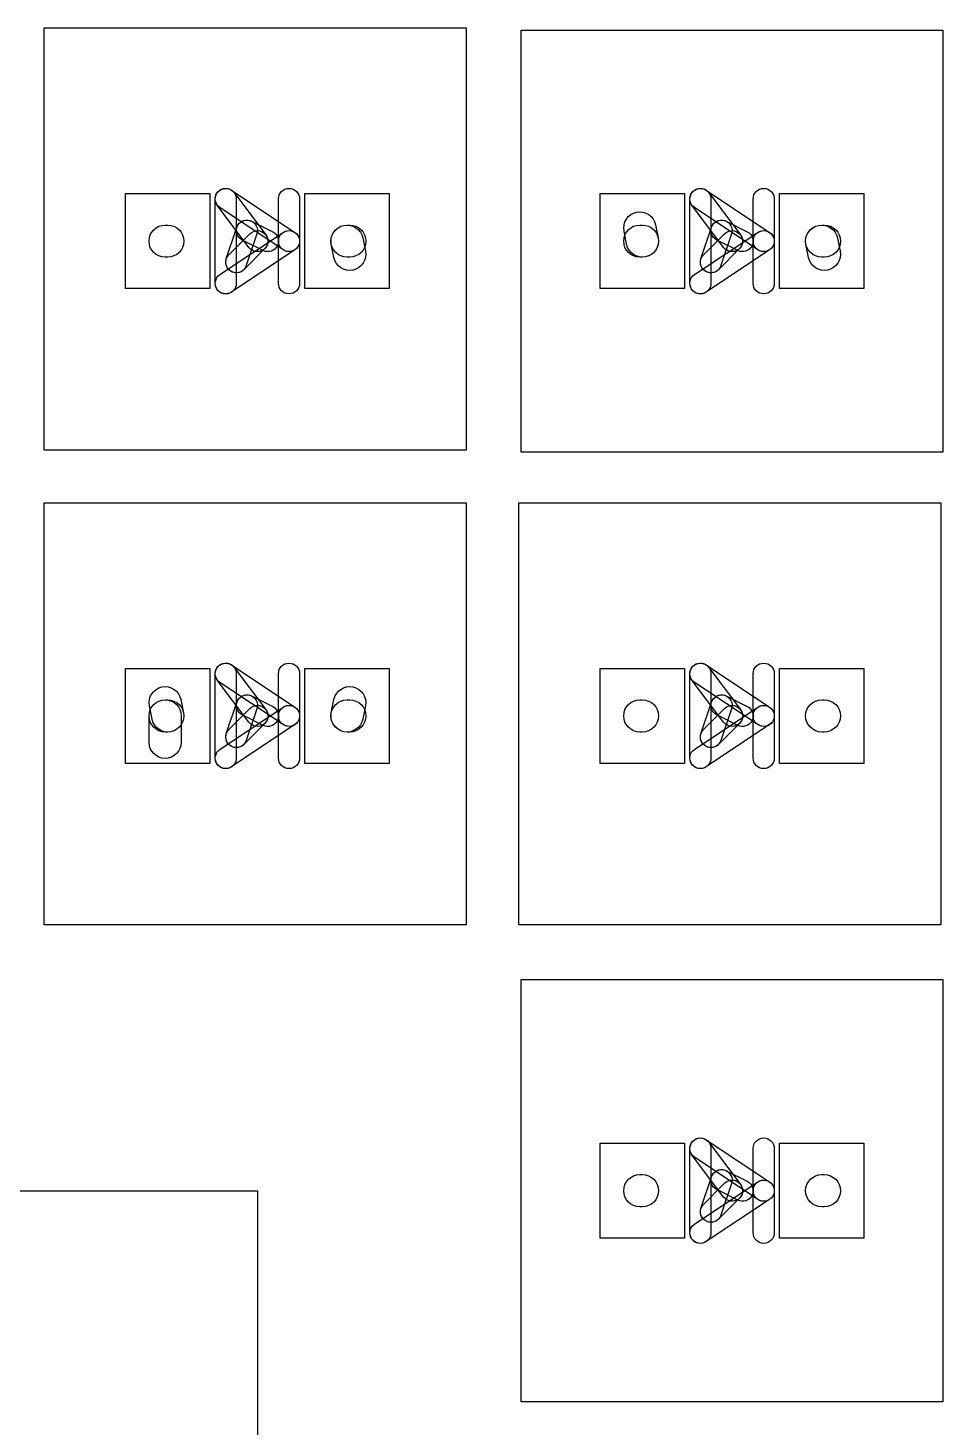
# Model space of a CAD drawing. Header units: inches. Extents: x 5 to 145, y -76 to 99.
# Drawn here: x 13.08 to 21.75, y -50.88 to -37.62 of the extents above; entities that cross this region are included whole.
import ezdxf

# ---------------------------------------------------------------- set-up
doc = ezdxf.new("R2010")
doc.units = ezdxf.units.IN
doc.header["$MEASUREMENT"] = 0

# ---------------------------------------------------------------- blocks, each defined once
blk = doc.blocks.new('block 206')
at = {"color": 7, "lineweight": 25}
blk.add_lwpolyline([(6.251, -48.64), (15.251, -48.64)], dxfattribs=at)
blk = doc.blocks.new('block 207')
at = {"color": 7, "lineweight": 25}
blk.add_lwpolyline([(15.251, -48.64), (15.251, -75.64)], dxfattribs=at)
blk = doc.blocks.new('block 201')
for name in ['block 206', 'block 207']:
    blk.add_blockref(name, (0, 0))
blk = doc.blocks.new('block 228')
at = {"lineweight": 0}
blk.add_lwpolyline([(19.751, -39.64), (19.751, -39.64)], dxfattribs=at)
blk = doc.blocks.new('block 229')
at = {"lineweight": 0}
blk.add_lwpolyline([(15.251, -39.64), (15.251, -39.64)], dxfattribs=at)
blk = doc.blocks.new('block 234')
at = {"lineweight": 0}
blk.add_lwpolyline([(19.751, -44.14), (19.751, -44.14)], dxfattribs=at)
blk = doc.blocks.new('block 235')
at = {"lineweight": 0}
blk.add_lwpolyline([(15.251, -44.14), (15.251, -44.14)], dxfattribs=at)
blk = doc.blocks.new('block 238')
at = {"lineweight": 0}
blk.add_lwpolyline([(19.751, -48.64), (19.751, -48.64)], dxfattribs=at)
blk = doc.blocks.new('block 312')
at = {"color": 2, "lineweight": 25}
blk.add_open_spline([(19.951, -39.24), (19.951, -39.24), (19.951, -39.64), (19.951, -39.64), (19.951, -39.695), (19.996, -39.74), (20.051, -39.74), (20.107, -39.74), (20.151, -39.695), (20.151, -39.64), (20.151, -39.64), (20.151, -39.24), (20.151, -39.24), (20.151, -39.185), (20.107, -39.14), (20.051, -39.14), (19.996, -39.14), (19.951, -39.185), (19.951, -39.24)], degree=3, knots=[0, 0, 0, 0, 1, 1, 1, 2, 2, 2, 3, 3, 3, 4, 4, 4, 5, 5, 5, 6, 6, 6, 6], dxfattribs=at)
blk = doc.blocks.new('block 313')
at = {"color": 2, "lineweight": 25}
blk.add_open_spline([(19.951, -39.64), (19.951, -39.64), (19.951, -40.04), (19.951, -40.04), (19.951, -40.095), (19.996, -40.14), (20.051, -40.14), (20.107, -40.14), (20.151, -40.095), (20.151, -40.04), (20.151, -40.04), (20.151, -39.64), (20.151, -39.64), (20.151, -39.585), (20.107, -39.54), (20.051, -39.54), (19.996, -39.54), (19.951, -39.585), (19.951, -39.64)], degree=3, knots=[0, 0, 0, 0, 1, 1, 1, 2, 2, 2, 3, 3, 3, 4, 4, 4, 5, 5, 5, 6, 6, 6, 6], dxfattribs=at)
blk = doc.blocks.new('block 314')
at = {"color": 2, "lineweight": 25}
blk.add_open_spline([(20.107, -39.557), (20.107, -39.557), (19.507, -39.157), (19.507, -39.157), (19.461, -39.126), (19.399, -39.139), (19.368, -39.185), (19.337, -39.231), (19.35, -39.293), (19.396, -39.323), (19.396, -39.323), (19.996, -39.723), (19.996, -39.723), (20.042, -39.754), (20.104, -39.742), (20.135, -39.696), (20.165, -39.65), (20.153, -39.588), (20.107, -39.557)], degree=3, knots=[0, 0, 0, 0, 1, 1, 1, 2, 2, 2, 3, 3, 3, 4, 4, 4, 5, 5, 5, 6, 6, 6, 6], dxfattribs=at)
blk = doc.blocks.new('block 315')
at = {"color": 2, "lineweight": 25}
blk.add_open_spline([(19.996, -39.557), (19.996, -39.557), (19.396, -39.957), (19.396, -39.957), (19.35, -39.988), (19.337, -40.05), (19.368, -40.096), (19.399, -40.142), (19.461, -40.154), (19.507, -40.123), (19.507, -40.123), (20.107, -39.723), (20.107, -39.723), (20.153, -39.693), (20.165, -39.631), (20.135, -39.585), (20.104, -39.539), (20.042, -39.526), (19.996, -39.557)], degree=3, knots=[0, 0, 0, 0, 1, 1, 1, 2, 2, 2, 3, 3, 3, 4, 4, 4, 5, 5, 5, 6, 6, 6, 6], dxfattribs=at)
blk = doc.blocks.new('block 316')
at = {"color": 2, "lineweight": 25}
blk.add_open_spline([(19.551, -40.04), (19.551, -40.04), (19.551, -39.24), (19.551, -39.24), (19.551, -39.185), (19.507, -39.14), (19.451, -39.14), (19.396, -39.14), (19.351, -39.185), (19.351, -39.24), (19.351, -39.24), (19.351, -40.04), (19.351, -40.04), (19.351, -40.095), (19.396, -40.14), (19.451, -40.14), (19.507, -40.14), (19.551, -40.095), (19.551, -40.04)], degree=3, knots=[0, 0, 0, 0, 1, 1, 1, 2, 2, 2, 3, 3, 3, 4, 4, 4, 5, 5, 5, 6, 6, 6, 6], dxfattribs=at)
blk = doc.blocks.new('block 317')
at = {"color": 2, "lineweight": 25}
blk.add_open_spline([(19.371, -39.3), (19.371, -39.3), (19.671, -39.7), (19.671, -39.7), (19.704, -39.744), (19.767, -39.753), (19.811, -39.72), (19.856, -39.687), (19.864, -39.624), (19.831, -39.58), (19.831, -39.58), (19.531, -39.18), (19.531, -39.18), (19.498, -39.136), (19.436, -39.127), (19.391, -39.16), (19.347, -39.193), (19.338, -39.256), (19.371, -39.3)], degree=3, knots=[0, 0, 0, 0, 1, 1, 1, 2, 2, 2, 3, 3, 3, 4, 4, 4, 5, 5, 5, 6, 6, 6, 6], dxfattribs=at)
blk = doc.blocks.new('block 318')
at = {"color": 2, "lineweight": 25}
blk.add_open_spline([(19.681, -39.57), (19.681, -39.57), (19.481, -39.77), (19.481, -39.77), (19.442, -39.809), (19.442, -39.872), (19.481, -39.911), (19.52, -39.95), (19.583, -39.95), (19.622, -39.911), (19.622, -39.911), (19.822, -39.711), (19.822, -39.711), (19.861, -39.672), (19.861, -39.609), (19.822, -39.57), (19.783, -39.53), (19.72, -39.53), (19.681, -39.57)], degree=3, knots=[0, 0, 0, 0, 1, 1, 1, 2, 2, 2, 3, 3, 3, 4, 4, 4, 5, 5, 5, 6, 6, 6, 6], dxfattribs=at)
blk = doc.blocks.new('block 319')
at = {"color": 2, "lineweight": 25}
blk.add_open_spline([(19.646, -39.872), (19.646, -39.872), (19.746, -39.572), (19.746, -39.572), (19.764, -39.519), (19.735, -39.463), (19.683, -39.445), (19.631, -39.428), (19.574, -39.456), (19.556, -39.509), (19.556, -39.509), (19.456, -39.809), (19.456, -39.809), (19.439, -39.861), (19.467, -39.918), (19.52, -39.935), (19.572, -39.953), (19.629, -39.924), (19.646, -39.872)], degree=3, knots=[0, 0, 0, 0, 1, 1, 1, 2, 2, 2, 3, 3, 3, 4, 4, 4, 5, 5, 5, 6, 6, 6, 6], dxfattribs=at)
blk = doc.blocks.new('block 320')
at = {"color": 2, "lineweight": 25}
blk.add_open_spline([(19.607, -39.63), (19.607, -39.63), (19.807, -39.73), (19.807, -39.73), (19.856, -39.754), (19.916, -39.734), (19.941, -39.685), (19.965, -39.636), (19.945, -39.576), (19.896, -39.551), (19.896, -39.551), (19.696, -39.451), (19.696, -39.451), (19.647, -39.426), (19.587, -39.446), (19.562, -39.496), (19.537, -39.545), (19.557, -39.605), (19.607, -39.63)], degree=3, knots=[0, 0, 0, 0, 1, 1, 1, 2, 2, 2, 3, 3, 3, 4, 4, 4, 5, 5, 5, 6, 6, 6, 6], dxfattribs=at)
blk = doc.blocks.new('block 321')
at = {"color": 2, "lineweight": 25}
blk.add_open_spline([(15.451, -39.24), (15.451, -39.24), (15.451, -39.64), (15.451, -39.64), (15.451, -39.695), (15.496, -39.74), (15.551, -39.74), (15.607, -39.74), (15.651, -39.695), (15.651, -39.64), (15.651, -39.64), (15.651, -39.24), (15.651, -39.24), (15.651, -39.185), (15.607, -39.14), (15.551, -39.14), (15.496, -39.14), (15.451, -39.185), (15.451, -39.24)], degree=3, knots=[0, 0, 0, 0, 1, 1, 1, 2, 2, 2, 3, 3, 3, 4, 4, 4, 5, 5, 5, 6, 6, 6, 6], dxfattribs=at)
blk = doc.blocks.new('block 322')
at = {"color": 2, "lineweight": 25}
blk.add_open_spline([(15.451, -39.64), (15.451, -39.64), (15.451, -40.04), (15.451, -40.04), (15.451, -40.095), (15.496, -40.14), (15.551, -40.14), (15.607, -40.14), (15.651, -40.095), (15.651, -40.04), (15.651, -40.04), (15.651, -39.64), (15.651, -39.64), (15.651, -39.585), (15.607, -39.54), (15.551, -39.54), (15.496, -39.54), (15.451, -39.585), (15.451, -39.64)], degree=3, knots=[0, 0, 0, 0, 1, 1, 1, 2, 2, 2, 3, 3, 3, 4, 4, 4, 5, 5, 5, 6, 6, 6, 6], dxfattribs=at)
blk = doc.blocks.new('block 323')
at = {"color": 2, "lineweight": 25}
blk.add_open_spline([(15.607, -39.557), (15.607, -39.557), (15.007, -39.157), (15.007, -39.157), (14.961, -39.126), (14.899, -39.139), (14.868, -39.185), (14.837, -39.231), (14.85, -39.293), (14.896, -39.323), (14.896, -39.323), (15.496, -39.723), (15.496, -39.723), (15.542, -39.754), (15.604, -39.742), (15.635, -39.696), (15.665, -39.65), (15.653, -39.588), (15.607, -39.557)], degree=3, knots=[0, 0, 0, 0, 1, 1, 1, 2, 2, 2, 3, 3, 3, 4, 4, 4, 5, 5, 5, 6, 6, 6, 6], dxfattribs=at)
blk = doc.blocks.new('block 324')
at = {"color": 2, "lineweight": 25}
blk.add_open_spline([(15.496, -39.557), (15.496, -39.557), (14.896, -39.957), (14.896, -39.957), (14.85, -39.988), (14.837, -40.05), (14.868, -40.096), (14.899, -40.142), (14.961, -40.154), (15.007, -40.123), (15.007, -40.123), (15.607, -39.723), (15.607, -39.723), (15.653, -39.693), (15.665, -39.631), (15.635, -39.585), (15.604, -39.539), (15.542, -39.526), (15.496, -39.557)], degree=3, knots=[0, 0, 0, 0, 1, 1, 1, 2, 2, 2, 3, 3, 3, 4, 4, 4, 5, 5, 5, 6, 6, 6, 6], dxfattribs=at)
blk = doc.blocks.new('block 325')
at = {"color": 2, "lineweight": 25}
blk.add_open_spline([(15.051, -40.04), (15.051, -40.04), (15.051, -39.24), (15.051, -39.24), (15.051, -39.185), (15.007, -39.14), (14.951, -39.14), (14.896, -39.14), (14.851, -39.185), (14.851, -39.24), (14.851, -39.24), (14.851, -40.04), (14.851, -40.04), (14.851, -40.095), (14.896, -40.14), (14.951, -40.14), (15.007, -40.14), (15.051, -40.095), (15.051, -40.04)], degree=3, knots=[0, 0, 0, 0, 1, 1, 1, 2, 2, 2, 3, 3, 3, 4, 4, 4, 5, 5, 5, 6, 6, 6, 6], dxfattribs=at)
blk = doc.blocks.new('block 326')
at = {"color": 2, "lineweight": 25}
blk.add_open_spline([(14.871, -39.3), (14.871, -39.3), (15.171, -39.7), (15.171, -39.7), (15.204, -39.744), (15.267, -39.753), (15.311, -39.72), (15.356, -39.687), (15.364, -39.624), (15.331, -39.58), (15.331, -39.58), (15.031, -39.18), (15.031, -39.18), (14.998, -39.136), (14.936, -39.127), (14.891, -39.16), (14.847, -39.193), (14.838, -39.256), (14.871, -39.3)], degree=3, knots=[0, 0, 0, 0, 1, 1, 1, 2, 2, 2, 3, 3, 3, 4, 4, 4, 5, 5, 5, 6, 6, 6, 6], dxfattribs=at)
blk = doc.blocks.new('block 327')
at = {"color": 2, "lineweight": 25}
blk.add_open_spline([(15.181, -39.57), (15.181, -39.57), (14.981, -39.77), (14.981, -39.77), (14.942, -39.809), (14.942, -39.872), (14.981, -39.911), (15.02, -39.95), (15.083, -39.95), (15.122, -39.911), (15.122, -39.911), (15.322, -39.711), (15.322, -39.711), (15.361, -39.672), (15.361, -39.609), (15.322, -39.57), (15.283, -39.53), (15.22, -39.53), (15.181, -39.57)], degree=3, knots=[0, 0, 0, 0, 1, 1, 1, 2, 2, 2, 3, 3, 3, 4, 4, 4, 5, 5, 5, 6, 6, 6, 6], dxfattribs=at)
blk = doc.blocks.new('block 328')
at = {"color": 2, "lineweight": 25}
blk.add_open_spline([(15.146, -39.872), (15.146, -39.872), (15.246, -39.572), (15.246, -39.572), (15.264, -39.519), (15.235, -39.463), (15.183, -39.445), (15.131, -39.428), (15.074, -39.456), (15.056, -39.509), (15.056, -39.509), (14.956, -39.809), (14.956, -39.809), (14.939, -39.861), (14.967, -39.918), (15.02, -39.935), (15.072, -39.953), (15.129, -39.924), (15.146, -39.872)], degree=3, knots=[0, 0, 0, 0, 1, 1, 1, 2, 2, 2, 3, 3, 3, 4, 4, 4, 5, 5, 5, 6, 6, 6, 6], dxfattribs=at)
blk = doc.blocks.new('block 329')
at = {"color": 2, "lineweight": 25}
blk.add_open_spline([(15.107, -39.63), (15.107, -39.63), (15.307, -39.73), (15.307, -39.73), (15.356, -39.754), (15.416, -39.734), (15.441, -39.685), (15.465, -39.636), (15.445, -39.576), (15.396, -39.551), (15.396, -39.551), (15.196, -39.451), (15.196, -39.451), (15.147, -39.426), (15.087, -39.446), (15.062, -39.496), (15.037, -39.545), (15.057, -39.605), (15.107, -39.63)], degree=3, knots=[0, 0, 0, 0, 1, 1, 1, 2, 2, 2, 3, 3, 3, 4, 4, 4, 5, 5, 5, 6, 6, 6, 6], dxfattribs=at)
blk = doc.blocks.new('block 366')
at = {"color": 2, "lineweight": 25}
blk.add_open_spline([(19.951, -43.74), (19.951, -43.74), (19.951, -44.14), (19.951, -44.14), (19.951, -44.195), (19.996, -44.24), (20.051, -44.24), (20.107, -44.24), (20.151, -44.195), (20.151, -44.14), (20.151, -44.14), (20.151, -43.74), (20.151, -43.74), (20.151, -43.685), (20.107, -43.64), (20.051, -43.64), (19.996, -43.64), (19.951, -43.685), (19.951, -43.74)], degree=3, knots=[0, 0, 0, 0, 1, 1, 1, 2, 2, 2, 3, 3, 3, 4, 4, 4, 5, 5, 5, 6, 6, 6, 6], dxfattribs=at)
blk = doc.blocks.new('block 367')
at = {"color": 2, "lineweight": 25}
blk.add_open_spline([(19.951, -44.14), (19.951, -44.14), (19.951, -44.54), (19.951, -44.54), (19.951, -44.595), (19.996, -44.64), (20.051, -44.64), (20.107, -44.64), (20.151, -44.595), (20.151, -44.54), (20.151, -44.54), (20.151, -44.14), (20.151, -44.14), (20.151, -44.085), (20.107, -44.04), (20.051, -44.04), (19.996, -44.04), (19.951, -44.085), (19.951, -44.14)], degree=3, knots=[0, 0, 0, 0, 1, 1, 1, 2, 2, 2, 3, 3, 3, 4, 4, 4, 5, 5, 5, 6, 6, 6, 6], dxfattribs=at)
blk = doc.blocks.new('block 368')
at = {"color": 2, "lineweight": 25}
blk.add_open_spline([(20.107, -44.057), (20.107, -44.057), (19.507, -43.657), (19.507, -43.657), (19.461, -43.626), (19.399, -43.639), (19.368, -43.685), (19.337, -43.731), (19.35, -43.793), (19.396, -43.823), (19.396, -43.823), (19.996, -44.223), (19.996, -44.223), (20.042, -44.254), (20.104, -44.242), (20.135, -44.196), (20.165, -44.15), (20.153, -44.088), (20.107, -44.057)], degree=3, knots=[0, 0, 0, 0, 1, 1, 1, 2, 2, 2, 3, 3, 3, 4, 4, 4, 5, 5, 5, 6, 6, 6, 6], dxfattribs=at)
blk = doc.blocks.new('block 369')
at = {"color": 2, "lineweight": 25}
blk.add_open_spline([(19.996, -44.057), (19.996, -44.057), (19.396, -44.457), (19.396, -44.457), (19.35, -44.488), (19.337, -44.55), (19.368, -44.596), (19.399, -44.642), (19.461, -44.654), (19.507, -44.623), (19.507, -44.623), (20.107, -44.223), (20.107, -44.223), (20.153, -44.193), (20.165, -44.131), (20.135, -44.085), (20.104, -44.039), (20.042, -44.026), (19.996, -44.057)], degree=3, knots=[0, 0, 0, 0, 1, 1, 1, 2, 2, 2, 3, 3, 3, 4, 4, 4, 5, 5, 5, 6, 6, 6, 6], dxfattribs=at)
blk = doc.blocks.new('block 370')
at = {"color": 2, "lineweight": 25}
blk.add_open_spline([(19.551, -44.54), (19.551, -44.54), (19.551, -43.74), (19.551, -43.74), (19.551, -43.685), (19.507, -43.64), (19.451, -43.64), (19.396, -43.64), (19.351, -43.685), (19.351, -43.74), (19.351, -43.74), (19.351, -44.54), (19.351, -44.54), (19.351, -44.595), (19.396, -44.64), (19.451, -44.64), (19.507, -44.64), (19.551, -44.595), (19.551, -44.54)], degree=3, knots=[0, 0, 0, 0, 1, 1, 1, 2, 2, 2, 3, 3, 3, 4, 4, 4, 5, 5, 5, 6, 6, 6, 6], dxfattribs=at)
blk = doc.blocks.new('block 371')
at = {"color": 2, "lineweight": 25}
blk.add_open_spline([(19.371, -43.8), (19.371, -43.8), (19.671, -44.2), (19.671, -44.2), (19.704, -44.244), (19.767, -44.253), (19.811, -44.22), (19.856, -44.187), (19.864, -44.124), (19.831, -44.08), (19.831, -44.08), (19.531, -43.68), (19.531, -43.68), (19.498, -43.636), (19.436, -43.627), (19.391, -43.66), (19.347, -43.693), (19.338, -43.756), (19.371, -43.8)], degree=3, knots=[0, 0, 0, 0, 1, 1, 1, 2, 2, 2, 3, 3, 3, 4, 4, 4, 5, 5, 5, 6, 6, 6, 6], dxfattribs=at)
blk = doc.blocks.new('block 372')
at = {"color": 2, "lineweight": 25}
blk.add_open_spline([(19.681, -44.07), (19.681, -44.07), (19.481, -44.27), (19.481, -44.27), (19.442, -44.309), (19.442, -44.372), (19.481, -44.411), (19.52, -44.45), (19.583, -44.45), (19.622, -44.411), (19.622, -44.411), (19.822, -44.211), (19.822, -44.211), (19.861, -44.172), (19.861, -44.109), (19.822, -44.07), (19.783, -44.03), (19.72, -44.03), (19.681, -44.07)], degree=3, knots=[0, 0, 0, 0, 1, 1, 1, 2, 2, 2, 3, 3, 3, 4, 4, 4, 5, 5, 5, 6, 6, 6, 6], dxfattribs=at)
blk = doc.blocks.new('block 373')
at = {"color": 2, "lineweight": 25}
blk.add_open_spline([(19.646, -44.372), (19.646, -44.372), (19.746, -44.072), (19.746, -44.072), (19.764, -44.019), (19.735, -43.963), (19.683, -43.945), (19.631, -43.928), (19.574, -43.956), (19.556, -44.009), (19.556, -44.009), (19.456, -44.309), (19.456, -44.309), (19.439, -44.361), (19.467, -44.418), (19.52, -44.435), (19.572, -44.453), (19.629, -44.424), (19.646, -44.372)], degree=3, knots=[0, 0, 0, 0, 1, 1, 1, 2, 2, 2, 3, 3, 3, 4, 4, 4, 5, 5, 5, 6, 6, 6, 6], dxfattribs=at)
blk = doc.blocks.new('block 374')
at = {"color": 2, "lineweight": 25}
blk.add_open_spline([(19.607, -44.13), (19.607, -44.13), (19.807, -44.23), (19.807, -44.23), (19.856, -44.254), (19.916, -44.234), (19.941, -44.185), (19.965, -44.136), (19.945, -44.076), (19.896, -44.051), (19.896, -44.051), (19.696, -43.951), (19.696, -43.951), (19.647, -43.926), (19.587, -43.946), (19.562, -43.996), (19.537, -44.045), (19.557, -44.105), (19.607, -44.13)], degree=3, knots=[0, 0, 0, 0, 1, 1, 1, 2, 2, 2, 3, 3, 3, 4, 4, 4, 5, 5, 5, 6, 6, 6, 6], dxfattribs=at)
blk = doc.blocks.new('block 375')
at = {"color": 2, "lineweight": 25}
blk.add_open_spline([(15.451, -43.74), (15.451, -43.74), (15.451, -44.14), (15.451, -44.14), (15.451, -44.195), (15.496, -44.24), (15.551, -44.24), (15.607, -44.24), (15.651, -44.195), (15.651, -44.14), (15.651, -44.14), (15.651, -43.74), (15.651, -43.74), (15.651, -43.685), (15.607, -43.64), (15.551, -43.64), (15.496, -43.64), (15.451, -43.685), (15.451, -43.74)], degree=3, knots=[0, 0, 0, 0, 1, 1, 1, 2, 2, 2, 3, 3, 3, 4, 4, 4, 5, 5, 5, 6, 6, 6, 6], dxfattribs=at)
blk = doc.blocks.new('block 376')
at = {"color": 2, "lineweight": 25}
blk.add_open_spline([(15.451, -44.14), (15.451, -44.14), (15.451, -44.54), (15.451, -44.54), (15.451, -44.595), (15.496, -44.64), (15.551, -44.64), (15.607, -44.64), (15.651, -44.595), (15.651, -44.54), (15.651, -44.54), (15.651, -44.14), (15.651, -44.14), (15.651, -44.085), (15.607, -44.04), (15.551, -44.04), (15.496, -44.04), (15.451, -44.085), (15.451, -44.14)], degree=3, knots=[0, 0, 0, 0, 1, 1, 1, 2, 2, 2, 3, 3, 3, 4, 4, 4, 5, 5, 5, 6, 6, 6, 6], dxfattribs=at)
blk = doc.blocks.new('block 377')
at = {"color": 2, "lineweight": 25}
blk.add_open_spline([(15.607, -44.057), (15.607, -44.057), (15.007, -43.657), (15.007, -43.657), (14.961, -43.626), (14.899, -43.639), (14.868, -43.685), (14.837, -43.731), (14.85, -43.793), (14.896, -43.823), (14.896, -43.823), (15.496, -44.223), (15.496, -44.223), (15.542, -44.254), (15.604, -44.242), (15.635, -44.196), (15.665, -44.15), (15.653, -44.088), (15.607, -44.057)], degree=3, knots=[0, 0, 0, 0, 1, 1, 1, 2, 2, 2, 3, 3, 3, 4, 4, 4, 5, 5, 5, 6, 6, 6, 6], dxfattribs=at)
blk = doc.blocks.new('block 378')
at = {"color": 2, "lineweight": 25}
blk.add_open_spline([(15.496, -44.057), (15.496, -44.057), (14.896, -44.457), (14.896, -44.457), (14.85, -44.488), (14.837, -44.55), (14.868, -44.596), (14.899, -44.642), (14.961, -44.654), (15.007, -44.623), (15.007, -44.623), (15.607, -44.223), (15.607, -44.223), (15.653, -44.193), (15.665, -44.131), (15.635, -44.085), (15.604, -44.039), (15.542, -44.026), (15.496, -44.057)], degree=3, knots=[0, 0, 0, 0, 1, 1, 1, 2, 2, 2, 3, 3, 3, 4, 4, 4, 5, 5, 5, 6, 6, 6, 6], dxfattribs=at)
blk = doc.blocks.new('block 379')
at = {"color": 2, "lineweight": 25}
blk.add_open_spline([(15.051, -44.54), (15.051, -44.54), (15.051, -43.74), (15.051, -43.74), (15.051, -43.685), (15.007, -43.64), (14.951, -43.64), (14.896, -43.64), (14.851, -43.685), (14.851, -43.74), (14.851, -43.74), (14.851, -44.54), (14.851, -44.54), (14.851, -44.595), (14.896, -44.64), (14.951, -44.64), (15.007, -44.64), (15.051, -44.595), (15.051, -44.54)], degree=3, knots=[0, 0, 0, 0, 1, 1, 1, 2, 2, 2, 3, 3, 3, 4, 4, 4, 5, 5, 5, 6, 6, 6, 6], dxfattribs=at)
blk = doc.blocks.new('block 380')
at = {"color": 2, "lineweight": 25}
blk.add_open_spline([(14.871, -43.8), (14.871, -43.8), (15.171, -44.2), (15.171, -44.2), (15.204, -44.244), (15.267, -44.253), (15.311, -44.22), (15.356, -44.187), (15.364, -44.124), (15.331, -44.08), (15.331, -44.08), (15.031, -43.68), (15.031, -43.68), (14.998, -43.636), (14.936, -43.627), (14.891, -43.66), (14.847, -43.693), (14.838, -43.756), (14.871, -43.8)], degree=3, knots=[0, 0, 0, 0, 1, 1, 1, 2, 2, 2, 3, 3, 3, 4, 4, 4, 5, 5, 5, 6, 6, 6, 6], dxfattribs=at)
blk = doc.blocks.new('block 381')
at = {"color": 2, "lineweight": 25}
blk.add_open_spline([(15.181, -44.07), (15.181, -44.07), (14.981, -44.27), (14.981, -44.27), (14.942, -44.309), (14.942, -44.372), (14.981, -44.411), (15.02, -44.45), (15.083, -44.45), (15.122, -44.411), (15.122, -44.411), (15.322, -44.211), (15.322, -44.211), (15.361, -44.172), (15.361, -44.109), (15.322, -44.07), (15.283, -44.03), (15.22, -44.03), (15.181, -44.07)], degree=3, knots=[0, 0, 0, 0, 1, 1, 1, 2, 2, 2, 3, 3, 3, 4, 4, 4, 5, 5, 5, 6, 6, 6, 6], dxfattribs=at)
blk = doc.blocks.new('block 382')
at = {"color": 2, "lineweight": 25}
blk.add_open_spline([(15.146, -44.372), (15.146, -44.372), (15.246, -44.072), (15.246, -44.072), (15.264, -44.019), (15.235, -43.963), (15.183, -43.945), (15.131, -43.928), (15.074, -43.956), (15.056, -44.009), (15.056, -44.009), (14.956, -44.309), (14.956, -44.309), (14.939, -44.361), (14.967, -44.418), (15.02, -44.435), (15.072, -44.453), (15.129, -44.424), (15.146, -44.372)], degree=3, knots=[0, 0, 0, 0, 1, 1, 1, 2, 2, 2, 3, 3, 3, 4, 4, 4, 5, 5, 5, 6, 6, 6, 6], dxfattribs=at)
blk = doc.blocks.new('block 383')
at = {"color": 2, "lineweight": 25}
blk.add_open_spline([(15.107, -44.13), (15.107, -44.13), (15.307, -44.23), (15.307, -44.23), (15.356, -44.254), (15.416, -44.234), (15.441, -44.185), (15.465, -44.136), (15.445, -44.076), (15.396, -44.051), (15.396, -44.051), (15.196, -43.951), (15.196, -43.951), (15.147, -43.926), (15.087, -43.946), (15.062, -43.996), (15.037, -44.045), (15.057, -44.105), (15.107, -44.13)], degree=3, knots=[0, 0, 0, 0, 1, 1, 1, 2, 2, 2, 3, 3, 3, 4, 4, 4, 5, 5, 5, 6, 6, 6, 6], dxfattribs=at)
blk = doc.blocks.new('block 402')
at = {"color": 2, "lineweight": 25}
blk.add_open_spline([(19.951, -48.24), (19.951, -48.24), (19.951, -48.64), (19.951, -48.64), (19.951, -48.695), (19.996, -48.74), (20.051, -48.74), (20.107, -48.74), (20.151, -48.695), (20.151, -48.64), (20.151, -48.64), (20.151, -48.24), (20.151, -48.24), (20.151, -48.185), (20.107, -48.14), (20.051, -48.14), (19.996, -48.14), (19.951, -48.185), (19.951, -48.24)], degree=3, knots=[0, 0, 0, 0, 1, 1, 1, 2, 2, 2, 3, 3, 3, 4, 4, 4, 5, 5, 5, 6, 6, 6, 6], dxfattribs=at)
blk = doc.blocks.new('block 403')
at = {"color": 2, "lineweight": 25}
blk.add_open_spline([(19.951, -48.64), (19.951, -48.64), (19.951, -49.04), (19.951, -49.04), (19.951, -49.095), (19.996, -49.14), (20.051, -49.14), (20.107, -49.14), (20.151, -49.095), (20.151, -49.04), (20.151, -49.04), (20.151, -48.64), (20.151, -48.64), (20.151, -48.585), (20.107, -48.54), (20.051, -48.54), (19.996, -48.54), (19.951, -48.585), (19.951, -48.64)], degree=3, knots=[0, 0, 0, 0, 1, 1, 1, 2, 2, 2, 3, 3, 3, 4, 4, 4, 5, 5, 5, 6, 6, 6, 6], dxfattribs=at)
blk = doc.blocks.new('block 404')
at = {"color": 2, "lineweight": 25}
blk.add_open_spline([(20.107, -48.557), (20.107, -48.557), (19.507, -48.157), (19.507, -48.157), (19.461, -48.126), (19.399, -48.139), (19.368, -48.185), (19.337, -48.231), (19.35, -48.293), (19.396, -48.323), (19.396, -48.323), (19.996, -48.723), (19.996, -48.723), (20.042, -48.754), (20.104, -48.742), (20.135, -48.696), (20.165, -48.65), (20.153, -48.588), (20.107, -48.557)], degree=3, knots=[0, 0, 0, 0, 1, 1, 1, 2, 2, 2, 3, 3, 3, 4, 4, 4, 5, 5, 5, 6, 6, 6, 6], dxfattribs=at)
blk = doc.blocks.new('block 405')
at = {"color": 2, "lineweight": 25}
blk.add_open_spline([(19.996, -48.557), (19.996, -48.557), (19.396, -48.957), (19.396, -48.957), (19.35, -48.988), (19.337, -49.05), (19.368, -49.096), (19.399, -49.142), (19.461, -49.154), (19.507, -49.123), (19.507, -49.123), (20.107, -48.723), (20.107, -48.723), (20.153, -48.693), (20.165, -48.631), (20.135, -48.585), (20.104, -48.539), (20.042, -48.526), (19.996, -48.557)], degree=3, knots=[0, 0, 0, 0, 1, 1, 1, 2, 2, 2, 3, 3, 3, 4, 4, 4, 5, 5, 5, 6, 6, 6, 6], dxfattribs=at)
blk = doc.blocks.new('block 406')
at = {"color": 2, "lineweight": 25}
blk.add_open_spline([(19.551, -49.04), (19.551, -49.04), (19.551, -48.24), (19.551, -48.24), (19.551, -48.185), (19.507, -48.14), (19.451, -48.14), (19.396, -48.14), (19.351, -48.185), (19.351, -48.24), (19.351, -48.24), (19.351, -49.04), (19.351, -49.04), (19.351, -49.095), (19.396, -49.14), (19.451, -49.14), (19.507, -49.14), (19.551, -49.095), (19.551, -49.04)], degree=3, knots=[0, 0, 0, 0, 1, 1, 1, 2, 2, 2, 3, 3, 3, 4, 4, 4, 5, 5, 5, 6, 6, 6, 6], dxfattribs=at)
blk = doc.blocks.new('block 407')
at = {"color": 2, "lineweight": 25}
blk.add_open_spline([(19.371, -48.3), (19.371, -48.3), (19.671, -48.7), (19.671, -48.7), (19.704, -48.744), (19.767, -48.753), (19.811, -48.72), (19.856, -48.687), (19.864, -48.624), (19.831, -48.58), (19.831, -48.58), (19.531, -48.18), (19.531, -48.18), (19.498, -48.136), (19.436, -48.127), (19.391, -48.16), (19.347, -48.193), (19.338, -48.256), (19.371, -48.3)], degree=3, knots=[0, 0, 0, 0, 1, 1, 1, 2, 2, 2, 3, 3, 3, 4, 4, 4, 5, 5, 5, 6, 6, 6, 6], dxfattribs=at)
blk = doc.blocks.new('block 408')
at = {"color": 2, "lineweight": 25}
blk.add_open_spline([(19.681, -48.57), (19.681, -48.57), (19.481, -48.77), (19.481, -48.77), (19.442, -48.809), (19.442, -48.872), (19.481, -48.911), (19.52, -48.95), (19.583, -48.95), (19.622, -48.911), (19.622, -48.911), (19.822, -48.711), (19.822, -48.711), (19.861, -48.672), (19.861, -48.609), (19.822, -48.57), (19.783, -48.53), (19.72, -48.53), (19.681, -48.57)], degree=3, knots=[0, 0, 0, 0, 1, 1, 1, 2, 2, 2, 3, 3, 3, 4, 4, 4, 5, 5, 5, 6, 6, 6, 6], dxfattribs=at)
blk = doc.blocks.new('block 409')
at = {"color": 2, "lineweight": 25}
blk.add_open_spline([(19.646, -48.872), (19.646, -48.872), (19.746, -48.572), (19.746, -48.572), (19.764, -48.519), (19.735, -48.463), (19.683, -48.445), (19.631, -48.428), (19.574, -48.456), (19.556, -48.509), (19.556, -48.509), (19.456, -48.809), (19.456, -48.809), (19.439, -48.861), (19.467, -48.918), (19.52, -48.935), (19.572, -48.953), (19.629, -48.924), (19.646, -48.872)], degree=3, knots=[0, 0, 0, 0, 1, 1, 1, 2, 2, 2, 3, 3, 3, 4, 4, 4, 5, 5, 5, 6, 6, 6, 6], dxfattribs=at)
blk = doc.blocks.new('block 410')
at = {"color": 2, "lineweight": 25}
blk.add_open_spline([(19.607, -48.63), (19.607, -48.63), (19.807, -48.73), (19.807, -48.73), (19.856, -48.754), (19.916, -48.734), (19.941, -48.685), (19.965, -48.636), (19.945, -48.576), (19.896, -48.551), (19.896, -48.551), (19.696, -48.451), (19.696, -48.451), (19.647, -48.426), (19.587, -48.446), (19.562, -48.496), (19.537, -48.545), (19.557, -48.605), (19.607, -48.63)], degree=3, knots=[0, 0, 0, 0, 1, 1, 1, 2, 2, 2, 3, 3, 3, 4, 4, 4, 5, 5, 5, 6, 6, 6, 6], dxfattribs=at)
blk = doc.blocks.new('block 515')
at = {"color": 5, "lineweight": 25}
for points in [[(20.201, -40.09), (20.201, -39.19)], [(20.201, -39.19), (21.001, -39.19)], [(21.001, -39.19), (21.001, -40.09)], [(21.001, -40.09), (20.201, -40.09)]]:
    blk.add_lwpolyline(points, dxfattribs=at)
blk = doc.blocks.new('block 516')
at = {"color": 5, "lineweight": 25}
for points in [[(18.501, -40.09), (18.501, -39.19)], [(18.501, -39.19), (19.301, -39.19)], [(19.301, -39.19), (19.301, -40.09)], [(19.301, -40.09), (18.501, -40.09)]]:
    blk.add_lwpolyline(points, dxfattribs=at)
blk = doc.blocks.new('block 517')
at = {"color": 5, "lineweight": 25}
for points in [[(15.701, -40.09), (15.701, -39.19)], [(15.701, -39.19), (16.501, -39.19)], [(16.501, -39.19), (16.501, -40.09)], [(16.501, -40.09), (15.701, -40.09)]]:
    blk.add_lwpolyline(points, dxfattribs=at)
blk = doc.blocks.new('block 518')
at = {"color": 5, "lineweight": 25}
for points in [[(14.001, -40.09), (14.001, -39.19)], [(14.001, -39.19), (14.801, -39.19)], [(14.801, -39.19), (14.801, -40.09)], [(14.801, -40.09), (14.001, -40.09)]]:
    blk.add_lwpolyline(points, dxfattribs=at)
blk = doc.blocks.new('block 527')
at = {"color": 5, "lineweight": 25}
for points in [[(20.201, -44.59), (20.201, -43.69)], [(20.201, -43.69), (21.001, -43.69)], [(21.001, -43.69), (21.001, -44.59)], [(21.001, -44.59), (20.201, -44.59)]]:
    blk.add_lwpolyline(points, dxfattribs=at)
blk = doc.blocks.new('block 528')
at = {"color": 5, "lineweight": 25}
for points in [[(18.501, -44.59), (18.501, -43.69)], [(18.501, -43.69), (19.301, -43.69)], [(19.301, -43.69), (19.301, -44.59)], [(19.301, -44.59), (18.501, -44.59)]]:
    blk.add_lwpolyline(points, dxfattribs=at)
blk = doc.blocks.new('block 529')
at = {"color": 5, "lineweight": 25}
for points in [[(15.701, -44.59), (15.701, -43.69)], [(15.701, -43.69), (16.501, -43.69)], [(16.501, -43.69), (16.501, -44.59)], [(16.501, -44.59), (15.701, -44.59)]]:
    blk.add_lwpolyline(points, dxfattribs=at)
blk = doc.blocks.new('block 530')
at = {"color": 5, "lineweight": 25}
for points in [[(14.001, -44.59), (14.001, -43.69)], [(14.001, -43.69), (14.801, -43.69)], [(14.801, -43.69), (14.801, -44.59)], [(14.801, -44.59), (14.001, -44.59)]]:
    blk.add_lwpolyline(points, dxfattribs=at)
blk = doc.blocks.new('block 535')
at = {"color": 5, "lineweight": 25}
for points in [[(20.201, -49.09), (20.201, -48.19)], [(20.201, -48.19), (21.001, -48.19)], [(21.001, -48.19), (21.001, -49.09)], [(21.001, -49.09), (20.201, -49.09)]]:
    blk.add_lwpolyline(points, dxfattribs=at)
blk = doc.blocks.new('block 536')
at = {"color": 5, "lineweight": 25}
for points in [[(18.501, -49.09), (18.501, -48.19)], [(18.501, -48.19), (19.301, -48.19)], [(19.301, -48.19), (19.301, -49.09)], [(19.301, -49.09), (18.501, -49.09)]]:
    blk.add_lwpolyline(points, dxfattribs=at)
blk = doc.blocks.new('block 558')
at = {"color": 5, "lineweight": 25}
blk.add_open_spline([(18.876, -48.793), (18.876, -48.793), (18.901, -48.793), (18.901, -48.793), (18.985, -48.793), (19.054, -48.724), (19.054, -48.64), (19.054, -48.556), (18.985, -48.488), (18.901, -48.488), (18.901, -48.488), (18.876, -48.488), (18.876, -48.488), (18.792, -48.488), (18.724, -48.556), (18.724, -48.64), (18.724, -48.724), (18.792, -48.793), (18.876, -48.793)], degree=3, knots=[0, 0, 0, 0, 1, 1, 1, 2, 2, 2, 3, 3, 3, 4, 4, 4, 5, 5, 5, 6, 6, 6, 6], dxfattribs=at)
blk = doc.blocks.new('block 571')
at = {"color": 5, "lineweight": 25}
blk.add_open_spline([(18.876, -44.293), (18.876, -44.293), (18.901, -44.293), (18.901, -44.293), (18.985, -44.293), (19.054, -44.224), (19.054, -44.14), (19.054, -44.056), (18.985, -43.988), (18.901, -43.988), (18.901, -43.988), (18.876, -43.988), (18.876, -43.988), (18.792, -43.988), (18.724, -44.056), (18.724, -44.14), (18.724, -44.224), (18.792, -44.293), (18.876, -44.293)], degree=3, knots=[0, 0, 0, 0, 1, 1, 1, 2, 2, 2, 3, 3, 3, 4, 4, 4, 5, 5, 5, 6, 6, 6, 6], dxfattribs=at)
blk = doc.blocks.new('block 572')
at = {"color": 5, "lineweight": 25}
blk.add_open_spline([(18.876, -39.793), (18.876, -39.793), (18.901, -39.793), (18.901, -39.793), (18.985, -39.793), (19.054, -39.724), (19.054, -39.64), (19.054, -39.556), (18.985, -39.488), (18.901, -39.488), (18.901, -39.488), (18.876, -39.488), (18.876, -39.488), (18.792, -39.488), (18.724, -39.556), (18.724, -39.64), (18.724, -39.724), (18.792, -39.793), (18.876, -39.793)], degree=3, knots=[0, 0, 0, 0, 1, 1, 1, 2, 2, 2, 3, 3, 3, 4, 4, 4, 5, 5, 5, 6, 6, 6, 6], dxfattribs=at)
blk = doc.blocks.new('block 574')
at = {"color": 5, "lineweight": 25}
blk.add_open_spline([(18.727, -39.545), (18.727, -39.545), (18.752, -39.67), (18.752, -39.67), (18.768, -39.753), (18.849, -39.806), (18.931, -39.79), (19.014, -39.773), (19.067, -39.693), (19.051, -39.61), (19.051, -39.61), (19.026, -39.485), (19.026, -39.485), (19.009, -39.403), (18.929, -39.349), (18.846, -39.366), (18.764, -39.382), (18.71, -39.463), (18.727, -39.545)], degree=3, knots=[0, 0, 0, 0, 1, 1, 1, 2, 2, 2, 3, 3, 3, 4, 4, 4, 5, 5, 5, 6, 6, 6, 6], dxfattribs=at)
blk = doc.blocks.new('block 601')
at = {"color": 5, "lineweight": 25}
blk.add_open_spline([(16.126, -39.488), (16.126, -39.488), (16.101, -39.488), (16.101, -39.488), (16.017, -39.488), (15.949, -39.556), (15.949, -39.64), (15.949, -39.724), (16.017, -39.793), (16.101, -39.793), (16.101, -39.793), (16.126, -39.793), (16.126, -39.793), (16.21, -39.793), (16.279, -39.724), (16.279, -39.64), (16.279, -39.556), (16.21, -39.488), (16.126, -39.488)], degree=3, knots=[0, 0, 0, 0, 1, 1, 1, 2, 2, 2, 3, 3, 3, 4, 4, 4, 5, 5, 5, 6, 6, 6, 6], dxfattribs=at)
blk = doc.blocks.new('block 602')
at = {"color": 5, "lineweight": 25}
blk.add_open_spline([(20.626, -39.488), (20.626, -39.488), (20.601, -39.488), (20.601, -39.488), (20.517, -39.488), (20.449, -39.556), (20.449, -39.64), (20.449, -39.724), (20.517, -39.793), (20.601, -39.793), (20.601, -39.793), (20.626, -39.793), (20.626, -39.793), (20.71, -39.793), (20.779, -39.724), (20.779, -39.64), (20.779, -39.556), (20.71, -39.488), (20.626, -39.488)], degree=3, knots=[0, 0, 0, 0, 1, 1, 1, 2, 2, 2, 3, 3, 3, 4, 4, 4, 5, 5, 5, 6, 6, 6, 6], dxfattribs=at)
blk = doc.blocks.new('block 606')
at = {"color": 5, "lineweight": 25}
blk.add_open_spline([(20.776, -39.735), (20.776, -39.735), (20.751, -39.61), (20.751, -39.61), (20.734, -39.528), (20.654, -39.474), (20.571, -39.491), (20.489, -39.507), (20.435, -39.588), (20.452, -39.67), (20.452, -39.67), (20.477, -39.795), (20.477, -39.795), (20.493, -39.878), (20.574, -39.931), (20.656, -39.915), (20.739, -39.898), (20.792, -39.818), (20.776, -39.735)], degree=3, knots=[0, 0, 0, 0, 1, 1, 1, 2, 2, 2, 3, 3, 3, 4, 4, 4, 5, 5, 5, 6, 6, 6, 6], dxfattribs=at)
blk = doc.blocks.new('block 608')
at = {"color": 5, "lineweight": 25}
blk.add_open_spline([(16.276, -39.735), (16.276, -39.735), (16.251, -39.61), (16.251, -39.61), (16.234, -39.528), (16.154, -39.474), (16.071, -39.491), (15.989, -39.507), (15.935, -39.588), (15.952, -39.67), (15.952, -39.67), (15.977, -39.795), (15.977, -39.795), (15.993, -39.878), (16.074, -39.931), (16.156, -39.915), (16.239, -39.898), (16.292, -39.818), (16.276, -39.735)], degree=3, knots=[0, 0, 0, 0, 1, 1, 1, 2, 2, 2, 3, 3, 3, 4, 4, 4, 5, 5, 5, 6, 6, 6, 6], dxfattribs=at)
blk = doc.blocks.new('block 617')
at = {"color": 5, "lineweight": 25}
blk.add_open_spline([(16.126, -43.988), (16.126, -43.988), (16.101, -43.988), (16.101, -43.988), (16.017, -43.988), (15.949, -44.056), (15.949, -44.14), (15.949, -44.224), (16.017, -44.293), (16.101, -44.293), (16.101, -44.293), (16.126, -44.293), (16.126, -44.293), (16.21, -44.293), (16.279, -44.224), (16.279, -44.14), (16.279, -44.056), (16.21, -43.988), (16.126, -43.988)], degree=3, knots=[0, 0, 0, 0, 1, 1, 1, 2, 2, 2, 3, 3, 3, 4, 4, 4, 5, 5, 5, 6, 6, 6, 6], dxfattribs=at)
blk = doc.blocks.new('block 618')
at = {"color": 5, "lineweight": 25}
blk.add_open_spline([(20.626, -43.988), (20.626, -43.988), (20.601, -43.988), (20.601, -43.988), (20.517, -43.988), (20.449, -44.056), (20.449, -44.14), (20.449, -44.224), (20.517, -44.293), (20.601, -44.293), (20.601, -44.293), (20.626, -44.293), (20.626, -44.293), (20.71, -44.293), (20.779, -44.224), (20.779, -44.14), (20.779, -44.056), (20.71, -43.988), (20.626, -43.988)], degree=3, knots=[0, 0, 0, 0, 1, 1, 1, 2, 2, 2, 3, 3, 3, 4, 4, 4, 5, 5, 5, 6, 6, 6, 6], dxfattribs=at)
blk = doc.blocks.new('block 623')
at = {"color": 5, "lineweight": 25}
blk.add_open_spline([(15.977, -43.985), (15.977, -43.985), (15.952, -44.11), (15.952, -44.11), (15.935, -44.193), (15.989, -44.273), (16.071, -44.29), (16.154, -44.306), (16.234, -44.253), (16.251, -44.17), (16.251, -44.17), (16.276, -44.045), (16.276, -44.045), (16.292, -43.963), (16.239, -43.882), (16.156, -43.866), (16.074, -43.849), (15.993, -43.903), (15.977, -43.985)], degree=3, knots=[0, 0, 0, 0, 1, 1, 1, 2, 2, 2, 3, 3, 3, 4, 4, 4, 5, 5, 5, 6, 6, 6, 6], dxfattribs=at)
blk = doc.blocks.new('block 624')
at = {"color": 5, "lineweight": 25}
blk.add_open_spline([(14.224, -44.14), (14.224, -44.14), (14.224, -44.39), (14.224, -44.39), (14.224, -44.474), (14.292, -44.543), (14.376, -44.543), (14.46, -44.543), (14.529, -44.474), (14.529, -44.39), (14.529, -44.39), (14.529, -44.14), (14.529, -44.14), (14.529, -44.056), (14.46, -43.988), (14.376, -43.988), (14.292, -43.988), (14.224, -44.056), (14.224, -44.14)], degree=3, knots=[0, 0, 0, 0, 1, 1, 1, 2, 2, 2, 3, 3, 3, 4, 4, 4, 5, 5, 5, 6, 6, 6, 6], dxfattribs=at)
blk = doc.blocks.new('block 626')
at = {"color": 5, "lineweight": 25}
blk.add_open_spline([(14.376, -44.293), (14.376, -44.293), (14.401, -44.293), (14.401, -44.293), (14.485, -44.293), (14.554, -44.224), (14.554, -44.14), (14.554, -44.056), (14.485, -43.988), (14.401, -43.988), (14.401, -43.988), (14.376, -43.988), (14.376, -43.988), (14.292, -43.988), (14.224, -44.056), (14.224, -44.14), (14.224, -44.224), (14.292, -44.293), (14.376, -44.293)], degree=3, knots=[0, 0, 0, 0, 1, 1, 1, 2, 2, 2, 3, 3, 3, 4, 4, 4, 5, 5, 5, 6, 6, 6, 6], dxfattribs=at)
blk = doc.blocks.new('block 627')
at = {"color": 5, "lineweight": 25}
blk.add_open_spline([(14.376, -39.793), (14.376, -39.793), (14.401, -39.793), (14.401, -39.793), (14.485, -39.793), (14.554, -39.724), (14.554, -39.64), (14.554, -39.556), (14.485, -39.488), (14.401, -39.488), (14.401, -39.488), (14.376, -39.488), (14.376, -39.488), (14.292, -39.488), (14.224, -39.556), (14.224, -39.64), (14.224, -39.724), (14.292, -39.793), (14.376, -39.793)], degree=3, knots=[0, 0, 0, 0, 1, 1, 1, 2, 2, 2, 3, 3, 3, 4, 4, 4, 5, 5, 5, 6, 6, 6, 6], dxfattribs=at)
blk = doc.blocks.new('block 628')
at = {"color": 5, "lineweight": 25}
blk.add_open_spline([(14.227, -44.045), (14.227, -44.045), (14.252, -44.17), (14.252, -44.17), (14.268, -44.253), (14.349, -44.306), (14.431, -44.29), (14.514, -44.273), (14.567, -44.193), (14.551, -44.11), (14.551, -44.11), (14.526, -43.985), (14.526, -43.985), (14.509, -43.903), (14.429, -43.849), (14.346, -43.866), (14.264, -43.882), (14.21, -43.963), (14.227, -44.045)], degree=3, knots=[0, 0, 0, 0, 1, 1, 1, 2, 2, 2, 3, 3, 3, 4, 4, 4, 5, 5, 5, 6, 6, 6, 6], dxfattribs=at)
blk = doc.blocks.new('block 633')
at = {"color": 5, "lineweight": 25}
blk.add_open_spline([(20.626, -48.488), (20.626, -48.488), (20.601, -48.488), (20.601, -48.488), (20.517, -48.488), (20.449, -48.556), (20.449, -48.64), (20.449, -48.724), (20.517, -48.793), (20.601, -48.793), (20.601, -48.793), (20.626, -48.793), (20.626, -48.793), (20.71, -48.793), (20.779, -48.724), (20.779, -48.64), (20.779, -48.556), (20.71, -48.488), (20.626, -48.488)], degree=3, knots=[0, 0, 0, 0, 1, 1, 1, 2, 2, 2, 3, 3, 3, 4, 4, 4, 5, 5, 5, 6, 6, 6, 6], dxfattribs=at)
blk = doc.blocks.new('block 214')
for name in ['block 518', 'block 323', 'block 326', 'block 325', 'block 321', 'block 517', 'block 516', 'block 314', 'block 317', 'block 316', 'block 312', 'block 515', 'block 574', 'block 627', 'block 328', 'block 329', 'block 608', 'block 601', 'block 572', 'block 319', 'block 320', 'block 606', 'block 602', 'block 324', 'block 327', 'block 229', 'block 322', 'block 315', 'block 318', 'block 228', 'block 313', 'block 530', 'block 377', 'block 380', 'block 379', 'block 375', 'block 529', 'block 528', 'block 368', 'block 371', 'block 370', 'block 366', 'block 527', 'block 628', 'block 623', 'block 624', 'block 626', 'block 382', 'block 383', 'block 617', 'block 571', 'block 373', 'block 374', 'block 618', 'block 378', 'block 381', 'block 235', 'block 376', 'block 369', 'block 372', 'block 234', 'block 367', 'block 404', 'block 407', 'block 536', 'block 406', 'block 402', 'block 535', 'block 558', 'block 405', 'block 409', 'block 408', 'block 410', 'block 633', 'block 238', 'block 403']:
    blk.add_blockref(name, (0, 0))
blk = doc.blocks.new('block 643')
at = {"color": 7, "lineweight": 25}
blk.add_lwpolyline([(17.231, -41.62), (13.231, -41.62), (13.231, -37.62), (17.231, -37.62), (17.231, -41.62)], dxfattribs=at)

msp = doc.modelspace()

# ---------------------------------------------------------------- linework, layer by layer
at = {"color": 7, "lineweight": 25}
for points in [[(21.751, -41.64), (17.751, -41.64), (17.751, -37.64), (21.751, -37.64), (21.751, -41.64)], [(17.231, -46.12), (13.231, -46.12), (13.231, -42.12), (17.231, -42.12), (17.231, -46.12)], [(21.731, -46.12), (17.731, -46.12), (17.731, -42.12), (21.731, -42.12), (21.731, -46.12)], [(21.751, -50.64), (17.751, -50.64), (17.751, -46.64), (21.751, -46.64), (21.751, -50.64)]]:
    msp.add_lwpolyline(points, dxfattribs=at)

# ---------------------------------------------------------------- block references
for name in ['block 201', 'block 214', 'block 643']:
    msp.add_blockref(name, (0, 0))

doc.saveas('drawing.dxf')
